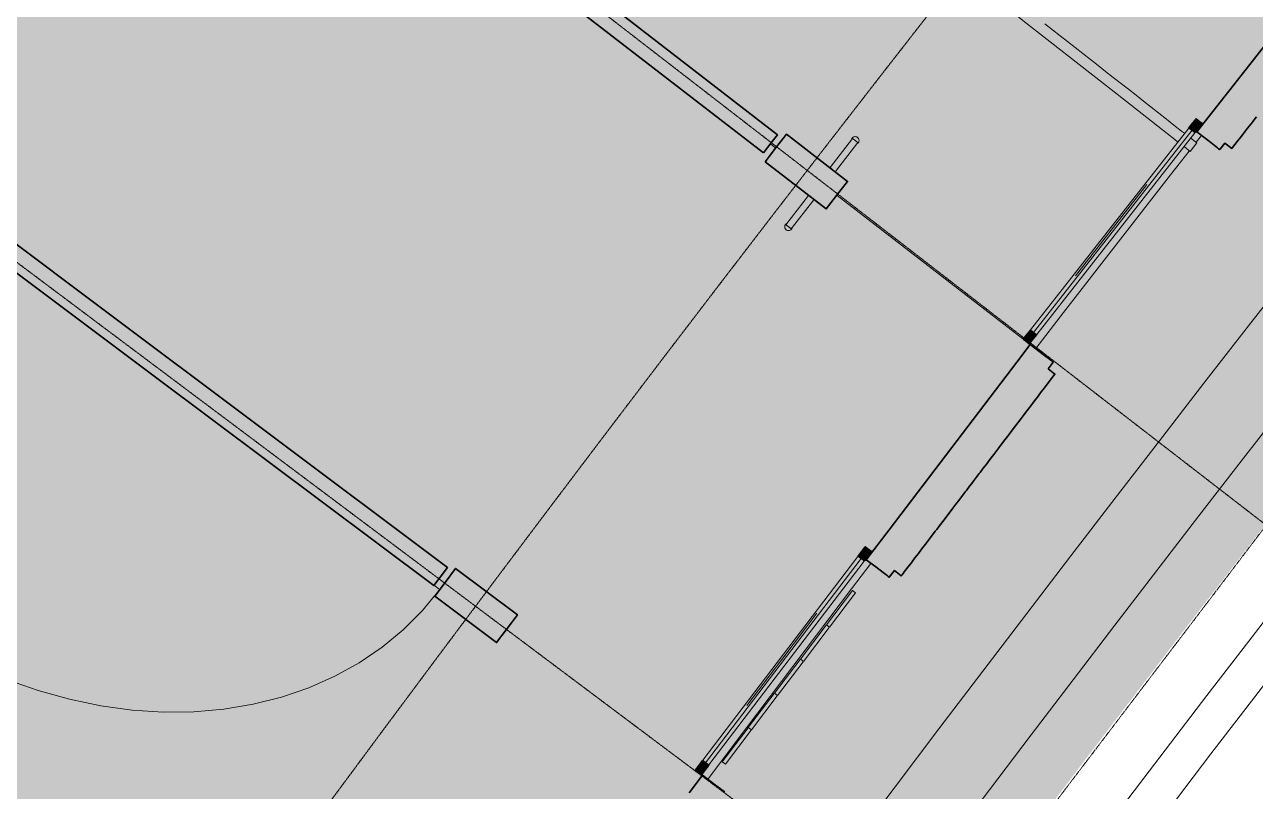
# Model space of a CAD drawing. Header units: millimetres. Extents: x -31757 to 121236, y -27283 to 63658.
# Drawn here: x 46065 to 52441, y 18175 to 22147 of the extents above; entities that cross this region are included whole.
import ezdxf

# ---------------------------------------------------------------- set-up
doc = ezdxf.new("R2010")
doc.units = ezdxf.units.MM
doc.linetypes.add('DASHDOT', pattern=[3.556, 2.54, -0.508, 0, -0.508])
doc.linetypes.add('PHANTOM', pattern=[6.35, 3.175, -0.635, 0.635, -0.635, 0.635, -0.635])
for name, color, linetype, lineweight in [('01_切断（構造・壁）', 7, 'Continuous', 35), ('03_切断（ガラス）', 5, 'Continuous', 13), ('06_部屋の色', 8, 'Continuous', 0), ('10_見えがかり', 7, 'Continuous', 13), ('11_見えがかり（家具）', 8, 'Continuous', 9), ('20_上部（屋根の外形・梁）', 8, 'PHANTOM', 9), ('40_通り芯', 1, 'DASHDOT', 9), ('50_寸法', 3, 'Continuous', 9)]:
    doc.layers.add(name, color=color, linetype=linetype, lineweight=lineweight)

msp = doc.modelspace()

# ---------------------------------------------------------------- hatches: boundary and pattern name
at = {"layer": '01_切断（構造・壁）'}
for points in [[(53117.3, 22605.4), (53121.8, 22601.8), (53095.1, 22567.7), (53130.5, 22539.9), (53123.3, 22530.8), (53095.4, 22495.2), (53074.9, 22469.1), (53051.2, 22438.9), (53046.7, 22433.1), (53043.7, 22429.3), (53043.2, 22428.7), (53043.1, 22428.6), (53023.4, 22403.4), (53020, 22399.1), (53002.8, 22377.2), (52986.3, 22356.2), (52986.3, 22356.2), (52977.5, 22344.9), (52967.8, 22332.6), (52967.8, 22332.6), (52951.3, 22311.5), (52933.6, 22288.9), (52930.8, 22285.4), (52914.3, 22264.3), (52914.3, 22264.3), (52905.4, 22253), (52895.8, 22240.7), (52895.8, 22240.7), (52879.2, 22219.7), (52861.2, 22196.7), (52858.7, 22193.5), (52833.3, 22161.1), (52807.2, 22127.8), (52789.1, 22104.8), (52786.7, 22101.7), (52761.3, 22069.3), (52735.1, 22035.9), (52717.4, 22013.3), (52714.6, 22009.8), (52689.2, 21977.4), (52663, 21944.1), (52642.5, 21917.9), (52626, 21896.9), (52626, 21896.9), (52617.1, 21885.6), (52607.5, 21873.3), (52607.5, 21873.3), (52591, 21852.2), (52572.9, 21829.2), (52570.5, 21826.1), (52553.9, 21805), (52553.9, 21805), (52545.1, 21793.7), (52535.4, 21781.4), (52535.4, 21781.4), (52518.9, 21760.4), (52501.2, 21737.8), (52498.4, 21734.2), (52481.9, 21713.2), (52481.9, 21713.2), (52481.1, 21712.2), (52473, 21701.8), (52446.8, 21668.5), (52428.8, 21645.5), (52426.3, 21642.3), (52400.9, 21610), (52374.8, 21576.6), (52356.8, 21553.7), (52354.3, 21550.5), (52328.9, 21518.1), (52319.2, 21505.8), (52283.8, 21533.6), (52257, 21499.5), (52250.9, 21504.3), (52245.2, 21508.7), (52245.2, 21508.7), (52245.2, 21508.7), (52245.2, 21508.7), (52210.5, 21536), (52187.5, 21554.1), (52139, 21592.1), (52139, 21592.1), (52139, 21592.1), (52552.3, 22118.9), (52618.2, 22202.9), (52933.2, 22604.3), (52991.7, 22678.9), (53003.8, 22694.4), (53049.8, 22658.3), (53071.4, 22641.4), (53110, 22611.1)], [(52097.4, 21612), (52111.1, 21629.4), (52134.5, 21659.2), (52154.3, 21643.6), (52165.9, 21634.5), (52142.6, 21604.7), (52128.9, 21587.3), (52109, 21602.9)], [(49901.7, 21436.7), (49955.9, 21506.8), (50011.8, 21579.2), (50328.4, 21334.5), (50296.4, 21293.2), (50218.3, 21192.1)], [(51238.6, 20517.3), (51252.3, 20534.7), (51275.6, 20564.5), (51295.5, 20548.9), (51307.1, 20539.8), (51283.8, 20510.1), (51270.3, 20492.8), (51250.3, 20508.3)], [(51367.3, 20364.4), (51403.1, 20337.1), (51403.1, 20337.1), (51403.1, 20337.1), (51396.1, 20327.9), (51385, 20313.2), (51385, 20313.2), (51368.8, 20292), (51348.6, 20265.5), (51332.2, 20244), (51325.4, 20235), (51318, 20225.3), (51317.8, 20224.9), (51317.4, 20224.5), (51298, 20199), (51277.9, 20172.6), (51253, 20139.8), (51252.2, 20138.8), (51243.5, 20127.4), (51243.5, 20127.4), (51227.3, 20106.1), (51182.3, 20046.9), (51172.9, 20034.6), (51172.8, 20034.5), (51172.8, 20034.5), (51156.6, 20013.2), (51143.4, 19995.9), (51136.5, 19986.8), (51111.6, 19954), (51085.9, 19920.3), (51065.8, 19893.9), (51049.6, 19872.6), (51049.6, 19872.6), (51040.8, 19861.1), (51031.4, 19848.7), (51031.4, 19848.7), (51015.2, 19827.4), (51010.5, 19821.2), (50995.1, 19801), (50978.9, 19779.7), (50978.9, 19779.7), (50970.1, 19768.2), (50960.7, 19755.8), (50960.7, 19755.8), (50944.5, 19734.5), (50939.6, 19728.1), (50924.3, 19708.1), (50899.4, 19675.3), (50896.2, 19671), (50890, 19662.9), (50890, 19662.9), (50873.8, 19641.6), (50828.7, 19582.4), (50803.1, 19548.7), (50790.6, 19532.3), (50782.9, 19522.3), (50758, 19489.5), (50732.3, 19455.8), (50712.2, 19429.4), (50696, 19408.1), (50696, 19408.1), (50687.3, 19396.6), (50677.8, 19384.2), (50677.8, 19384.2), (50661.6, 19362.9), (50657.7, 19357.7), (50641.5, 19336.4), (50622.7, 19311.7), (50616.6, 19303.7), (50609.6, 19294.6), (50607.1, 19291.3), (50571.3, 19318.5), (50545, 19284), (50545, 19284), (50545, 19284), (50538.8, 19288.7), (50535.5, 19291.3), (50533.1, 19293.1), (50533.1, 19293.1), (50512.7, 19308.6), (50474.7, 19337.6), (50425.7, 19374.9), (50425.7, 19374.9), (50425.7, 19374.9), (50543.4, 19529.6), (50895.9, 19992.7), (51204.9, 20398.6), (51274.2, 20489.7), (51274.2, 20489.7), (51274.2, 20489.7), (51342.5, 20437.7), (51381.7, 20408), (51381.7, 20408), (51386.4, 20404.4), (51389, 20402.4), (51393.6, 20398.9)], [(50383.8, 19394.2), (50397.2, 19411.8), (50420.1, 19441.9), (50440.2, 19426.6), (50452, 19417.7), (50429, 19387.6), (50415.6, 19370), (50395.5, 19385.3)], [(48190.4, 19186.2), (48243.6, 19257), (48298.4, 19330.2), (48618.5, 19090.2), (48587.2, 19048.5), (48510.5, 18946.2)], [(49541.1, 18287), (49554.5, 18304.6), (49577.4, 18334.8), (49597.5, 18319.5), (49609.3, 18310.5), (49586.3, 18280.4), (49572.9, 18262.8), (49552.8, 18278.1)], [(49645.3, 18207.9), (49684.7, 18178.4), (49684.7, 18178.4), (49684.7, 18178.4), (49692.1, 18172.9), (49696.7, 18169.5), (49696.7, 18169.5), (49696.7, 18169.5), (49671, 18134.6), (49693.2, 18118.2), (49707.2, 18107.9), (49707.2, 18107.9), (49707.2, 18107.9), (49700.3, 18098.6), (49690.7, 18085.5), (49690.7, 18085.5), (49689.4, 18083.8), (49689.4, 18083.8), (49637.9, 18014), (49637.9, 18014), (49631, 18004.7), (49624.3, 17995.7), (49624, 17995.2), (49623.7, 17994.8), (49604.2, 17968.4), (49584.4, 17941.6), (49568.6, 17920.1), (49568.6, 17920.1), (49560, 17908.6), (49550.7, 17896), (49550.7, 17896), (49534.9, 17874.5), (49515.1, 17847.7), (49490.7, 17814.7), (49445.8, 17753.9), (49421.4, 17720.8), (49396.3, 17686.8), (49376.5, 17660), (49360.6, 17638.5), (49360.6, 17638.5), (49352.1, 17626.9), (49342.8, 17614.4), (49342.8, 17614.4), (49327, 17592.9), (49307.2, 17566.1), (49291.3, 17544.6), (49291.3, 17544.6), (49282.8, 17533.1), (49273.5, 17520.5), (49273.5, 17520.5), (49257.7, 17499), (49237.9, 17472.2), (49213.5, 17439.2), (49188.4, 17405.2), (49168.6, 17378.4), (49152.7, 17356.9), (49152.7, 17356.9), (49144.2, 17345.3), (49135.2, 17333.2), (49119.1, 17311.3), (49099.3, 17284.5), (49083.4, 17263), (49083.4, 17263), (49074.9, 17251.4), (49065.6, 17238.9), (49065.6, 17238.9), (49049.8, 17217.4), (49030, 17190.6), (49005.6, 17157.6), (48960.7, 17096.7), (48936.7, 17064.3), (48936.3, 17063.7), (48927, 17051.1), (48927, 17051.1), (48927, 17051.1), (48890.8, 17077.9), (48865, 17043), (48865, 17043), (48865, 17043), (48858.8, 17047.6), (48857.5, 17048.6), (48853, 17051.9), (48853, 17051.9), (48798.5, 17092.1), (48793.9, 17095.5), (48744.4, 17132.1), (48949, 17409.3), (49205.9, 17757.2), (49508.9, 18167.7), (49576.6, 18259.4)]]:
    msp.add_hatch(color=7, dxfattribs=at).paths.add_polyline_path(points)
at = {"layer": '06_部屋の色', "true_color": 0xd8ccb8}
for points in [[(46090.2, 13394.3), (46610.4, 14131.8), (47134.1, 14866.8), (47661.3, 15599.3), (48191.9, 16329.3), (48725.9, 17056.8), (49263.4, 17781.8), (49804.3, 18504.2), (50348.5, 19224.1), (50896.2, 19941.4), (51447.2, 20656.2), (52001.6, 21368.3), (52559.4, 22077.8), (53120.5, 22784.7), (53684.9, 23488.9), (54252.6, 24190.4), (54823.6, 24889.3), (55397.9, 25585.4), (55975.5, 26278.9), (56556.3, 26969.6), (57140.4, 27657.6), (57727.8, 28342.8), (58318.3, 29025.2), (58912.1, 29704.9), (59509, 30381.7), (60109.2, 31055.7), (60712.5, 31726.9), (61318.9, 32395.3), (61928.6, 33060.7), (62541.3, 33723.3), (63157.1, 34383), (63776.1, 35039.8), (64398.1, 35693.7), (65023.3, 36344.6), (65651.4, 36992.6), (66282.7, 37637.6), (66916.9, 38279.6), (67554.2, 38918.6), (68194.5, 39554.6), (68837.8, 40187.6), (69484, 40817.5), (70133.2, 41444.4), (70785.4, 42068.3), (71440.5, 42689), (72098.5, 43306.7), (72759.4, 43921.2), (73423.2, 44532.7), (74089.9, 45140.9), (75098.3, 44030.5), (74436.8, 43427), (73778.2, 42820.3), (73122.5, 42210.6), (72469.6, 41597.8), (71819.7, 40981.9), (71172.6, 40363), (70528.5, 39741), (69887.3, 39116), (69249.1, 38487.9), (68613.8, 37856.9), (67981.5, 37222.9), (67352.2, 36585.9), (66726, 35945.9), (66102.7, 35303), (65482.5, 34657.2), (64865.3, 34008.5), (64251.2, 33356.8), (63640.2, 32702.3), (63032.2, 32044.9), (62427.4, 31384.7), (61825.7, 30721.6), (61227.1, 30055.6), (60631.7, 29386.9), (60039.4, 28715.3), (59450.3, 28041), (58864.3, 27363.9), (58281.6, 26684.1), (57702.1, 26001.5), (57125.8, 25316.2), (56552.7, 24628.2), (55982.9, 23937.5), (55416.4, 23244.1), (54853.1, 22548), (54293.1, 21849.3), (53736.4, 21148), (53183.1, 20444), (52633, 19737.5), (52086.3, 19028.4), (51542.9, 18316.7), (51002.9, 17602.4), (50466.3, 16885.6), (49933, 16166.3), (49403.2, 15444.5), (48876.7, 14720.2), (48353.7, 13993.4), (47834.1, 13264.2), (47317.9, 12532.5), (46805.2, 11798.4), (46296, 11061.9), (45790.2, 10323), (45287.9, 9581.8), (44789.2, 8838.1), (44293.9, 8092.2), (43802.2, 7343.9), (43313.9, 6593.3), (42829.3, 5840.4), (42348.2, 5085.2), (41870.6, 4327.7), (41396.6, 3568.1), (40122.1, 4359.1), (40599.9, 5124.8), (41081.2, 5888.2), (41566.1, 6649.3), (42054.6, 7408.1), (42546.7, 8164.7), (43042.3, 8918.9), (43541.5, 9670.8), (44044.2, 10420.3), (44550.4, 11167.4), (45060.2, 11912.1), (45573.4, 12654.4)], [(41428.5, 29997.5), (41471, 29970.7), (41515.2, 29946.1), (41560.9, 29923.2), (41607.5, 29901.7), (41654.9, 29881), (41707.1, 29866.6), (41767.4, 29862.5), (41833.8, 29866.1), (41904.4, 29875.1), (41977.4, 29887.1), (42050.8, 29899.7), (42122.8, 29910.5), (42191.5, 29917.1), (42255.1, 29917.1), (42316.3, 29914), (42378.5, 29912.4), (42440.8, 29910.8), (42502.2, 29908.1), (42561.8, 29903), (42618.5, 29894.3), (42671.5, 29880.8), (42719.6, 29861.2), (42762.1, 29834.3), (42801.3, 29803.3), (42840.5, 29772.3), (42879.8, 29741.3), (42919, 29710.3), (42958.2, 29679.3), (42997.5, 29648.3), (43036.7, 29617.3), (43075.9, 29586.3), (43115.2, 29555.3), (43154.4, 29524.3), (43193.6, 29493.3), (43272.1, 29431.3), (43311.3, 29400.4), (43348.4, 29366.7), (43381.6, 29327.9), (43411.3, 29284.7), (43437.8, 29237.5), (43461.6, 29186.9), (43483.2, 29133.4), (43502.9, 29077.5), (43521.1, 29019.7), (43538.3, 28960.7), (43554.9, 28900.8), (43571.3, 28840.7), (43587.9, 28780.8), (43605.1, 28721.8), (43623.4, 28664.1), (43643.1, 28608.2), (43664.7, 28554.7), (43686.6, 28501.6), (43707.3, 28447), (43726.9, 28391), (43745.7, 28334), (43764, 28276.2), (43781.9, 28218.1), (43799.7, 28159.8), (43817.7, 28101.7), (43836, 28044.1), (43855, 27987.2), (43874.8, 27931.4), (43895.6, 27877), (43917.8, 27824.3), (43941.5, 27773.5), (43967, 27725), (43994.5, 27679), (44024.2, 27635.9), (44056.4, 27595.9), (44091.3, 27559.4), (44129.1, 27526.6), (44168.7, 27496.1), (44208.7, 27466), (44249, 27436.4), (44289.7, 27407.3), (44330.7, 27378.6), (44372, 27350.2), (44413.7, 27322.3), (44455.6, 27294.7), (44497.7, 27267.5), (44540.2, 27240.5), (44582.8, 27213.9), (44625.7, 27187.5), (44668.7, 27161.4), (44711.9, 27135.5), (44755.3, 27109.8), (44798.9, 27084.3), (44842.5, 27058.9), (44886.3, 27033.7), (44931.7, 27010.6), (44980.1, 26991.3), (45031, 26975.2), (45083.9, 26961.6), (45138.4, 26950), (45194, 26939.9), (45250.2, 26930.5), (45306.6, 26921.4), (45362.7, 26911.9), (45418, 26901.4), (45472.1, 26889.4), (45524.6, 26875.3), (45575, 26858.5), (45622.7, 26838.4), (45667.5, 26814.4), (45708.7, 26785.9), (45747.8, 26754.8), (45786.6, 26723.3), (45825.1, 26691.3), (45863.2, 26658.9), (45901.1, 26626.2), (45938.7, 26593.1), (45976, 26559.6), (46013.1, 26525.9), (46049.9, 26491.9), (46086.6, 26457.6), (46123.1, 26423.1), (46159.3, 26388.3), (46195.5, 26353.4), (46231.5, 26318.3), (46267.4, 26283), (46303.2, 26247.6), (46338.9, 26212.2), (46374.5, 26176.6), (46409.1, 26139.6), (46441.7, 26100.2), (46472.6, 26058.6), (46502.1, 26015.1), (46530.4, 25970.2), (46557.7, 25924.1), (46584.4, 25877.1), (46610.6, 25829.5), (46636.7, 25781.7), (46662.8, 25734), (46689.3, 25686.8), (46716.3, 25640.3), (46744.2, 25594.8), (46773.2, 25550.7), (46803.5, 25508.3), (46835.4, 25467.9), (46869.1, 25429.9), (46904.9, 25394.5), (46943, 25362.1), (46983.6, 25332.8), (47026.4, 25306.4), (47071.2, 25282.5), (47117.8, 25260.9), (47166, 25241.4), (47215.6, 25223.6), (47266.3, 25207.3), (47318, 25192.2), (47370.5, 25178), (47423.4, 25164.4), (47476.6, 25151.3), (47529.9, 25138.3), (47583.1, 25125.1), (47636, 25111.4), (47688.3, 25097.1), (47739.8, 25081.8), (47790.4, 25065.2), (47841, 25048.7), (47892.6, 25033.5), (47945.1, 25019.4), (47998.2, 25006.1), (48051.7, 24993.3), (48105.5, 24980.9), (48159.3, 24968.4), (48212.8, 24955.7), (48266, 24942.5), (48318.6, 24928.5), (48370.4, 24913.5), (48421.2, 24897.2), (48470.7, 24879.4), (48518.9, 24859.8), (48565.4, 24838.1), (48610.1, 24814.1), (48652.8, 24787.5), (48693.3, 24758.1), (48731.4, 24725.6), (48767.2, 24690.2), (48800.9, 24652.2), (48832.9, 24612), (48863.2, 24569.7), (48892.2, 24525.6), (48920.1, 24480.1), (48947.1, 24433.5), (48973.3, 24386), (48999.1, 24337.9), (49050.3, 24241.1), (49076.1, 24193), (49102.3, 24145.4), (49129.3, 24098.7), (49157.1, 24053.1), (49184.5, 24007.1), (49210.4, 23959.2), (49235.2, 23909.8), (49259.3, 23859.4), (49283, 23808.7), (49306.7, 23757.9), (49330.9, 23707.7), (49355.8, 23658.5), (49381.9, 23610.7), (49409.6, 23565), (49439.2, 23521.7), (49471.1, 23481.4), (49505.7, 23444.5), (49543.4, 23411.6), (49583.8, 23382.1), (49626.2, 23355.1), (49670.2, 23330.2), (49715.7, 23307.1), (49762.3, 23285.6), (49810, 23265.3), (49858.3, 23245.9), (49907.1, 23227.2), (49956.2, 23208.7), (50005.3, 23190.2), (50054.1, 23171.4), (50102.4, 23152), (50150, 23131.7), (50196.6, 23110.1), (50242, 23087), (50286, 23062.1), (50328.3, 23035), (50368.7, 23005.5), (50407.9, 22974.4), (50446.9, 22943.1), (50485.7, 22911.5), (50524.3, 22879.7), (50562.7, 22847.7), (50601, 22815.5), (50639.1, 22783.2), (50677.2, 22750.7), (50715.2, 22718.1), (50753.2, 22685.5), (50791.1, 22652.9), (50829.1, 22620.3), (50866.7, 22587.2), (50903.7, 22553.3), (50940.2, 22518.9), (50976.4, 22484.1), (51012.5, 22449), (51048.5, 22413.9), (51084.7, 22379), (51121.1, 22344.4), (51157.9, 22310.3), (51195.2, 22276.9), (51233.3, 22244.4), (51272.1, 22213), (51311.5, 22182.1), (51350.8, 22151.3), (51390.2, 22120.4), (51429.5, 22089.6), (51468.9, 22058.7), (51508.2, 22027.9), (51547.6, 21997), (51586.9, 21966.2), (51626.3, 21935.3), (51665.6, 21904.5), (51704.9, 21873.6), (51783.6, 21811.9), (51823, 21781.1), (51862.3, 21750.2), (51901.7, 21719.3), (51941, 21688.5), (51980.4, 21657.6), (52019.7, 21626.8), (52059.1, 21595.9), (52137.7, 21534.2), (51301.7, 20468.5), (40461.3, 28845.6), (41388, 30026.9)]]:
    msp.add_hatch(color=8, dxfattribs=at).paths.add_polyline_path(points)
at = {"layer": '06_部屋の色', "true_color": 0xe9dfcf}
for points in [[(41388.8, 30026.3), (42315.5, 31207.6), (53004.1, 22695.2), (52139, 21592.6), (52166.6, 21571), (52137.7, 21534.2), (52059.1, 21595.9), (52019.7, 21626.8), (51980.4, 21657.6), (51941, 21688.5), (51901.7, 21719.3), (51862.3, 21750.2), (51823, 21781.1), (51783.6, 21811.9), (51704.9, 21873.6), (51665.6, 21904.5), (51626.3, 21935.3), (51586.9, 21966.2), (51547.6, 21997), (51508.2, 22027.9), (51468.9, 22058.7), (51429.5, 22089.6), (51390.2, 22120.4), (51350.8, 22151.3), (51311.5, 22182.1), (51272.1, 22213), (51233.3, 22244.4), (51195.2, 22276.9), (51157.9, 22310.3), (51121.1, 22344.4), (51084.7, 22379), (51048.5, 22413.9), (51012.5, 22449), (50976.4, 22484.1), (50940.2, 22518.9), (50903.7, 22553.3), (50866.7, 22587.2), (50829.1, 22620.3), (50753.2, 22685.5), (50715.2, 22718.1), (50677.2, 22750.7), (50639.1, 22783.2), (50601, 22815.5), (50562.7, 22847.7), (50524.3, 22879.7), (50485.7, 22911.5), (50446.9, 22943.1), (50407.9, 22974.4), (50368.7, 23005.5), (50328.3, 23035), (50286, 23062.1), (50242, 23087), (50196.6, 23110.1), (50150, 23131.7), (50102.4, 23152), (50054.1, 23171.4), (50005.3, 23190.2), (49956.2, 23208.7), (49907.1, 23227.2), (49858.3, 23245.9), (49810, 23265.3), (49762.3, 23285.6), (49715.7, 23307.1), (49670.2, 23330.2), (49626.2, 23355.1), (49583.8, 23382.1), (49543.4, 23411.6), (49505.7, 23444.5), (49471.1, 23481.4), (49439.2, 23521.7), (49409.6, 23565), (49381.9, 23610.7), (49355.8, 23658.5), (49330.9, 23707.7), (49306.7, 23757.9), (49259.3, 23859.4), (49235.2, 23909.8), (49210.4, 23959.2), (49184.5, 24007.1), (49157.1, 24053.1), (49129.3, 24098.7), (49102.3, 24145.4), (49076.1, 24193), (49050.3, 24241.1), (49024.7, 24289.5), (48999.1, 24337.9), (48973.3, 24386), (48947.1, 24433.5), (48920.1, 24480.1), (48892.2, 24525.6), (48863.2, 24569.7), (48832.9, 24612), (48800.9, 24652.2), (48767.2, 24690.2), (48731.4, 24725.6), (48693.3, 24758.1), (48652.8, 24787.5), (48610.1, 24814.1), (48565.4, 24838.1), (48518.9, 24859.8), (48470.7, 24879.4), (48421.2, 24897.2), (48370.4, 24913.5), (48318.6, 24928.5), (48266, 24942.5), (48212.8, 24955.7), (48159.3, 24968.4), (48105.5, 24980.9), (48051.7, 24993.3), (47998.2, 25006.1), (47945.1, 25019.4), (47892.6, 25033.5), (47841, 25048.7), (47790.4, 25065.2), (47739.8, 25081.8), (47688.3, 25097.1), (47636, 25111.4), (47583.1, 25125.1), (47529.9, 25138.3), (47476.6, 25151.3), (47423.4, 25164.4), (47370.5, 25178), (47318, 25192.2), (47266.3, 25207.3), (47215.6, 25223.6), (47166, 25241.4), (47117.8, 25260.9), (47071.2, 25282.5), (47026.4, 25306.4), (46983.6, 25332.8), (46943, 25362.1), (46904.9, 25394.5), (46869.1, 25429.9), (46835.4, 25467.9), (46803.5, 25508.3), (46773.2, 25550.7), (46744.2, 25594.8), (46716.3, 25640.3), (46689.3, 25686.8), (46662.8, 25734), (46636.7, 25781.7), (46610.6, 25829.5), (46584.4, 25877.1), (46557.7, 25924.1), (46530.4, 25970.2), (46502.1, 26015.1), (46472.6, 26058.6), (46441.7, 26100.2), (46409.1, 26139.6), (46374.5, 26176.6), (46338.9, 26212.2), (46303.2, 26247.6), (46267.4, 26283), (46231.5, 26318.3), (46195.5, 26353.4), (46159.3, 26388.3), (46123.1, 26423.1), (46086.6, 26457.6), (46049.9, 26491.9), (46013.1, 26525.9), (45976, 26559.6), (45938.7, 26593.1), (45901.1, 26626.2), (45863.2, 26658.9), (45825.1, 26691.3), (45786.6, 26723.3), (45747.8, 26754.8), (45708.7, 26785.9), (45667.5, 26814.4), (45622.7, 26838.4), (45575, 26858.5), (45524.6, 26875.3), (45472.1, 26889.4), (45418, 26901.4), (45362.7, 26911.9), (45306.6, 26921.4), (45250.2, 26930.5), (45194, 26939.9), (45138.4, 26950), (45083.9, 26961.6), (45031, 26975.2), (44980.1, 26991.3), (44931.7, 27010.6), (44886.3, 27033.7), (44842.5, 27058.9), (44798.9, 27084.3), (44755.3, 27109.8), (44711.9, 27135.5), (44668.7, 27161.4), (44625.7, 27187.5), (44582.8, 27213.9), (44540.2, 27240.5), (44497.7, 27267.5), (44455.6, 27294.7), (44413.7, 27322.3), (44372, 27350.2), (44330.7, 27378.6), (44289.7, 27407.3), (44249, 27436.4), (44208.7, 27466), (44168.7, 27496.1), (44129.1, 27526.6), (44091.3, 27559.4), (44056.4, 27595.9), (44024.2, 27635.9), (43994.5, 27679), (43967, 27725), (43941.5, 27773.5), (43917.8, 27824.3), (43895.6, 27877), (43874.8, 27931.4), (43855, 27987.2), (43836, 28044.1), (43817.7, 28101.7), (43799.7, 28159.8), (43781.9, 28218.1), (43764, 28276.2), (43745.7, 28334), (43726.9, 28391), (43707.3, 28447), (43686.6, 28501.6), (43664.7, 28554.7), (43643.1, 28608.2), (43623.4, 28664.1), (43605.1, 28721.8), (43587.9, 28780.8), (43571.3, 28840.7), (43554.9, 28900.8), (43538.3, 28960.7), (43521.1, 29019.7), (43502.9, 29077.5), (43483.2, 29133.4), (43461.6, 29186.9), (43437.8, 29237.5), (43411.3, 29284.7), (43381.6, 29327.9), (43348.4, 29366.7), (43311.3, 29400.4), (42879.8, 29741.3), (42801.3, 29803.3), (42762.1, 29834.3), (42719.6, 29861.2), (42671.5, 29880.8), (42618.5, 29894.3), (42561.8, 29903), (42502.2, 29908.1), (42440.8, 29910.8), (42378.5, 29912.4), (42316.3, 29914), (42255.1, 29917.1), (42191.5, 29917.1), (42122.8, 29910.5), (42050.8, 29899.7), (41977.4, 29887.1), (41904.4, 29875.1), (41833.8, 29866.1), (41767.4, 29862.5), (41707.1, 29866.6), (41654.9, 29881), (41607.5, 29901.7), (41560.9, 29923.2), (41515.2, 29946.1), (41471, 29970.7), (41428.5, 29997.5)], [(50425.2, 19374.8), (50453, 19353.6), (49604.4, 18238.6), (49604.4, 18238.6), (49576.4, 18259.6), (38643.3, 26455.5), (40462, 28845), (40576, 28756.9), (51274, 20489.9)], [(48772.1, 17111.3), (47939.9, 15984), (47911.6, 16004.6), (36859.8, 24039.7), (38643.3, 26455.5), (49576.4, 18259.6), (48744, 17132.1)], [(51121.1, 22344.4), (51084.7, 22379), (51048.5, 22413.9), (51012.5, 22449), (50976.4, 22484.1), (51858.1, 23607.9), (53004.1, 22695.2), (52139, 21592.6), (52166.6, 21571), (52137.7, 21534.2), (52059.1, 21595.9), (52019.7, 21626.8), (51980.4, 21657.6), (51941, 21688.5), (51901.7, 21719.3), (51862.3, 21750.2), (51823, 21781.1), (51783.6, 21811.9), (51704.9, 21873.6), (51665.6, 21904.5), (51626.3, 21935.3), (51586.9, 21966.2), (51547.6, 21997), (51508.2, 22027.9), (51468.9, 22058.7), (51429.5, 22089.6), (51390.2, 22120.4), (51350.8, 22151.3), (51311.5, 22182.1), (51272.1, 22213), (51233.3, 22244.4), (51195.2, 22276.9), (51157.9, 22310.3)], [(49604.4, 18238.6), (48404.2, 19138.3), (50114.8, 21385.7), (51274, 20489.9), (50425.2, 19374.8), (50453, 19353.6)], [(48772.1, 17111.3), (47939.9, 15984), (47911.6, 16004.6), (46726.6, 16866.1), (48404.2, 19138.3), (49576.4, 18259.6), (48744, 17132.1)]]:
    msp.add_hatch(color=8, dxfattribs=at).paths.add_polyline_path(points)
at = {"layer": '06_部屋の色', "true_color": 0xd9d3ec}
msp.add_hatch(color=8, dxfattribs=at).paths.add_polyline_path([(48828.7, 19702.5), (48404.2, 19138.3), (42403.2, 23637), (42844.2, 24223.1), (43287.4, 24807.6), (43732.8, 25390.5), (44180.2, 25971.7), (50114.8, 21385.7), (49684.1, 20826.2), (49255.4, 20265.1)])
at = {"layer": '06_部屋の色', "true_color": 0xc5de9a}
msp.add_hatch(color=8, dxfattribs=at).paths.add_polyline_path([(37644.8, 22054.2), (37912.5, 22425.8), (38180.9, 22796.8), (38315, 22981.2), (38450.2, 23167.2), (38720.4, 23537), (38991.3, 23906.2), (39263.1, 24274.8), (39535.7, 24642.8), (39809.2, 25010.1), (40083.5, 25376.9), (45089.1, 21624.5), (48404.9, 19138.8), (48144.6, 18790.8), (47885.2, 18442.2), (47626.5, 18093), (47368.6, 17743.3), (47111.5, 17393), (46855.1, 17042.1), (46729.7, 16869.6), (46726.8, 16865.6), (46726.8, 16865.6), (46599.6, 16690.6), (46344.9, 16338.6), (46090.9, 15986), (45837.8, 15632.8), (45585.4, 15279), (45333.9, 14924.7), (45083.1, 14569.8), (45083.1, 14569.8), (39478.8, 18520.2), (36582.7, 20561.7), (36582.7, 20561.7), (36847, 20935.7), (37112.1, 21309.1), (37378, 21682)])

# ---------------------------------------------------------------- linework, layer by layer
at = {"layer": '01_切断（構造・壁）'}
for points in [[(44169.9, 26056.7), (47098.3, 23792.6), (49965.2, 21576.1), (49965.2, 21576.1), (49965.2, 21576.1), (49938.5, 21541.6), (49921.6, 21519.7), (49892.9, 21482.5)], [(49892.9, 21482.5), (48293.8, 22717.6), (47061.8, 23669.1), (47061.8, 23669.1), (45021.2, 25245.2)], [(44539.7, 22122.1), (46401.9, 20725.1), (48255.6, 19334.5), (48255.6, 19334.5), (48255.6, 19334.5), (48218.2, 19284.6), (48211.4, 19275.5), (48202.5, 19263.7), (48185.4, 19240.8), (48185.4, 19240.8), (48185.4, 19240.8), (46743.6, 20321.1), (45158.3, 21508.9)], [(52446.8, 21668.5), (52428.8, 21645.5), (52426.3, 21642.3), (52400.9, 21610), (52374.8, 21576.6), (52356.8, 21553.7), (52354.3, 21550.5), (52328.9, 21518.1), (52319.2, 21505.8), (52283.8, 21533.6), (52257, 21499.5), (52250.9, 21504.3), (52245.2, 21508.7), (52245.2, 21508.7), (52245.2, 21508.7), (52245.2, 21508.7), (52210.5, 21536), (52187.5, 21554.1), (52139, 21592.1), (52139, 21592.1), (52139, 21592.1), (52552.3, 22118.9)], [(52097.4, 21612), (52111.1, 21629.4), (52134.5, 21659.2), (52154.3, 21643.6), (52165.9, 21634.5), (52142.6, 21604.7), (52128.9, 21587.3), (52109, 21602.9), (52097.4, 21612)], [(49901.7, 21436.7), (49955.9, 21506.8), (50011.8, 21579.2), (50328.4, 21334.5), (50296.4, 21293.2), (50218.3, 21192.1), (49901.7, 21436.7)], [(51238.6, 20517.3), (51252.3, 20534.7), (51275.6, 20564.5), (51295.5, 20548.9), (51307.1, 20539.8), (51283.8, 20510.1), (51270.3, 20492.8), (51250.3, 20508.3), (51238.6, 20517.3)], [(51367.3, 20364.4), (51403.1, 20337.1), (51403.1, 20337.1), (51403.1, 20337.1), (51396.1, 20327.9), (51385, 20313.2), (51385, 20313.2), (51368.8, 20292), (51348.6, 20265.5), (51332.2, 20244), (51325.4, 20235), (51318, 20225.3), (51317.8, 20224.9), (51317.4, 20224.5), (51298, 20199), (51277.9, 20172.6), (51253, 20139.8), (51252.2, 20138.8), (51243.5, 20127.4), (51243.5, 20127.4), (51227.3, 20106.1), (51182.3, 20046.9), (51172.9, 20034.6), (51172.8, 20034.5), (51172.8, 20034.5), (51156.6, 20013.2), (51143.4, 19995.9), (51136.5, 19986.8), (51111.6, 19954), (51085.9, 19920.3), (51065.8, 19893.9), (51049.6, 19872.6), (51049.6, 19872.6), (51040.8, 19861.1), (51031.4, 19848.7), (51031.4, 19848.7), (51015.2, 19827.4), (51010.5, 19821.2), (50995.1, 19801), (50978.9, 19779.7), (50978.9, 19779.7), (50970.1, 19768.2), (50960.7, 19755.8), (50960.7, 19755.8), (50944.5, 19734.5), (50939.6, 19728.1), (50924.3, 19708.1), (50899.4, 19675.3), (50896.2, 19671), (50890, 19662.9), (50890, 19662.9), (50873.8, 19641.6), (50828.7, 19582.4), (50803.1, 19548.7), (50790.6, 19532.3), (50782.9, 19522.3), (50758, 19489.5), (50732.3, 19455.8), (50712.2, 19429.4), (50696, 19408.1), (50696, 19408.1), (50687.3, 19396.6), (50677.8, 19384.2), (50677.8, 19384.2), (50661.6, 19362.9), (50657.7, 19357.7), (50641.5, 19336.4), (50622.7, 19311.7), (50616.6, 19303.7), (50609.6, 19294.6), (50607.1, 19291.3), (50571.3, 19318.5), (50545, 19284), (50545, 19284), (50545, 19284), (50538.8, 19288.7), (50535.5, 19291.3), (50533.1, 19293.1), (50533.1, 19293.1), (50512.7, 19308.6), (50474.7, 19337.6), (50425.7, 19374.9), (50425.7, 19374.9), (50425.7, 19374.9), (50543.4, 19529.6), (50895.9, 19992.7), (51204.9, 20398.6), (51274.2, 20489.7), (51274.2, 20489.7), (51274.2, 20489.7), (51342.5, 20437.7), (51381.7, 20408), (51381.7, 20408), (51386.4, 20404.4), (51389, 20402.4), (51393.6, 20398.9), (51367.3, 20364.4)], [(50383.8, 19394.2), (50397.2, 19411.8), (50420.1, 19441.9), (50440.2, 19426.6), (50452, 19417.7), (50429, 19387.6), (50415.6, 19370), (50395.5, 19385.3), (50383.8, 19394.2)], [(48190.4, 19186.2), (48243.6, 19257), (48298.4, 19330.2), (48618.5, 19090.2), (48587.2, 19048.5), (48510.5, 18946.2), (48190.4, 19186.2)], [(49541.1, 18287), (49554.5, 18304.6), (49577.4, 18334.8), (49597.5, 18319.5), (49609.3, 18310.5), (49586.3, 18280.4), (49572.9, 18262.8), (49552.8, 18278.1), (49541.1, 18287)], [(49508.9, 18167.7), (49576.6, 18259.4), (49645.3, 18207.9)], [(49645.3, 18207.9), (49684.7, 18178.4), (49684.7, 18178.4), (49684.7, 18178.4), (49692.1, 18172.9)]]:
    msp.add_lwpolyline(points, dxfattribs=at)
at = {"layer": '03_切断（ガラス）'}
for points in [[(52113.2, 21599.7), (51291.4, 20552.2)], [(51509.7, 20845.7), (51694.1, 21082.4), (51878.5, 21319)], [(50399.7, 19382.1), (49593.4, 18322.7)], [(49807.4, 18619.3), (49988.3, 18858.7), (50169.1, 19098.2)]]:
    msp.add_lwpolyline(points, dxfattribs=at)
at = {"layer": '10_見えがかり'}
for points in [[(50849.4, 17897.8), (51064.7, 18183), (51280.6, 18467.7), (51496.9, 18752.1), (51713.8, 19036), (51931.2, 19319.5), (52149.2, 19602.6), (52367.7, 19885.3), (52586.7, 20167.6), (52806.3, 20449.5), (53026.3, 20731), (53246.9, 21012), (53468.1, 21292.7), (53689.7, 21572.9), (53911.9, 21852.7), (54134.6, 22132.1), (54357.9, 22411.1), (54581.6, 22689.6), (54805.9, 22967.8), (55030.7, 23245.5), (55256, 23522.8), (55481.9, 23799.6), (55708.2, 24076.1), (55935.1, 24352.1)], [(55946.5, 23419.9), (55721.3, 23143.9), (55496.7, 22867.5), (55272.6, 22590.7), (55049, 22313.4), (54826, 22035.8), (54603.5, 21757.7), (54381.4, 21479.2), (54160, 21200.2), (53939, 20920.9), (53718.6, 20641.1), (53498.6, 20361), (53279.3, 20080.4), (53060.4, 19799.4), (52842.1, 19518), (52624.3, 19236.2), (52407, 18953.9), (52190.3, 18671.3), (51974.1, 18388.3), (51758.4, 18104.8)], [(51276.9, 20566.1), (52096.2, 21610.4)], [(52127.7, 21585.7), (51308.4, 20541.4)], [(52135.5, 21538.6), (52161.6, 21571.8)], [(49955.1, 21509.1), (49930.6, 21528.1)], [(51303.6, 20469.9), (51447.2, 20656.2), (52001.6, 21368.3), (52098.4, 21491.4)], [(51237, 20518.5), (50274.9, 21262)], [(51272.7, 20491), (51271.9, 20491.6)], [(49578.6, 18336.4), (50382.6, 19392.6)], [(49606.2, 18239.7), (49804.3, 18504.2), (50348.5, 19224.1), (50448.5, 19355)], [(50414.4, 19368.4), (49610.5, 18312.1)], [(50219.3, 19037.8), (50354.2, 19215), (50370.2, 19202.9), (50235.2, 19025.7), (50219.3, 19037.8)], [(50084.4, 18860.5), (50218.1, 19036.2)], [(50234, 19024.1), (50100.3, 18848.4), (50084.4, 18860.5)], [(49949.5, 18683.2), (50083.2, 18858.9)], [(50099.1, 18846.8), (49965.4, 18671.1), (49949.5, 18683.2)], [(49814.5, 18505.9), (49948.3, 18681.6)], [(49964.2, 18669.5), (49830.5, 18493.8), (49814.5, 18505.9)], [(49679.6, 18328.7), (49813.3, 18504.4)], [(49829.2, 18492.2), (49695.5, 18316.6), (49679.6, 18328.7)]]:
    msp.add_lwpolyline(points, dxfattribs=at)
at = {"layer": '11_見えがかり（家具）'}
for points in [[(52038.8, 21540.5), (52024.4, 21551.8), (51985.1, 21582.7), (51749, 21767.7), (51709.6, 21798.5), (51473.5, 21983.6), (51434.1, 22014.4), (51237.4, 22168.6), (51198.5, 22200.1), (51160.4, 22232.5), (51123, 22265.9), (51086.2, 22300), (51049.8, 22334.6), (51027.8, 22355.9)], [(51350.8, 22151.3), (51390.2, 22120.4), (51429.5, 22089.6), (51468.9, 22058.7), (51508.2, 22027.9), (51547.6, 21997), (51586.9, 21966.2), (51626.3, 21935.3), (51665.6, 21904.5), (51704.9, 21873.6), (51783.6, 21811.9), (51823, 21781.1), (51862.3, 21750.2), (51901.7, 21719.3), (51941, 21688.5), (51980.4, 21657.6), (52019.7, 21626.8), (52059.1, 21595.9), (52073.4, 21584.7)], [(50238, 21406.9), (50354.3, 21557.4), (50354.4, 21557.3), (50354.7, 21557.1), (50355.3, 21556.6), (50356.1, 21556)], [(50356.1, 21556), (50357.1, 21555.2), (50358.4, 21554.3), (50359.8, 21553.1), (50361, 21552.2), (50362.2, 21551.3), (50363.1, 21550.6), (50363.9, 21550), (50364.8, 21549.3), (50365.6, 21548.6), (50366.5, 21548), (50368.2, 21546.7), (50369.8, 21545.4), (50371.5, 21544.1), (50372.1, 21543.6), (50373.3, 21542.8), (50374.9, 21541.5), (50376.5, 21540.2), (50377.9, 21539.1), (50379.2, 21538.2), (50380.2, 21537.4), (50380.8, 21536.9), (50381, 21536.7), (50381.6, 21536.3), (50381.9, 21536.1), (50382, 21536), (50265.7, 21385.5)], [(50350, 21555.1), (50351.1, 21557.2), (50352.5, 21559.1), (50354.1, 21560.9), (50356, 21562.6), (50358.2, 21564), (50360.6, 21565.2), (50363.2, 21566.1), (50365.9, 21566.6), (50368.6, 21566.7), (50371.4, 21566.4), (50374, 21565.8), (50376.4, 21564.9), (50378.6, 21563.7), (50380.6, 21562.3), (50382.4, 21560.7), (50384, 21558.8), (50385.5, 21556.7), (50386.7, 21554.3), (50387.5, 21551.7), (50388, 21549), (50388.1, 21546.2), (50387.9, 21543.5), (50387.3, 21540.9), (50386.4, 21538.4), (50385.2, 21536.2), (50383.8, 21534.2), (50381.2, 21531.7)], [(52108.1, 21557.5), (52137.7, 21534.2), (52103.2, 21490.1), (52073.5, 21513.4)], [(50153.2, 21239.9), (50036.8, 21089.3), (50036.7, 21089.3), (50036.4, 21089.6), (50035.8, 21090), (50035.6, 21090.2), (50035, 21090.6), (50034, 21091.4), (50032.7, 21092.4), (50031.3, 21093.5), (50029.7, 21094.7), (50028, 21096), (50026.9, 21096.9), (50026.3, 21097.4), (50024.6, 21098.7), (50022.9, 21100), (50021.3, 21101.3), (50020.4, 21101.9), (50019.6, 21102.6), (50018.7, 21103.2), (50017.8, 21103.9), (50016.2, 21105.2), (50014.6, 21106.4), (50013.2, 21107.5), (50011.9, 21108.5), (50010.9, 21109.3), (50010.1, 21109.9), (50009.5, 21110.3), (50009.2, 21110.6), (50009.1, 21110.7), (50125.5, 21261.3)], [(50041.1, 21091.5), (50040, 21089.5), (50038.6, 21087.5), (50035.1, 21084.1), (50030.5, 21081.4), (50027.9, 21080.6), (50025.2, 21080.1), (50022.5, 21080), (50019.7, 21080.2), (50017.1, 21080.8), (50014.7, 21081.7), (50012.5, 21082.9), (50010.5, 21084.3), (50008.7, 21085.9), (50007, 21087.8), (50005.6, 21090), (50004.4, 21092.4), (50003.6, 21095), (50003.1, 21097.7), (50002.9, 21100.5), (50003.2, 21103.2), (50003.8, 21105.8)], [(50003.8, 21105.8), (50004.7, 21108.2), (50005.9, 21110.4), (50007.3, 21112.4), (50008.9, 21114.2), (50010.1, 21115.3)], [(48188.2, 19241.2), (48214.4, 19221.5)], [(48188.8, 19187.3), (48126.4, 19111.9), (48026.6, 19012.2), (47917.1, 18921.9), (47798.6, 18841.3), (47671.8, 18771.1), (47537.5, 18711.7), (47396.5, 18663.3), (47249.7, 18626.4), (47097.8, 18601.1), (46942, 18587.5), (46783, 18585.8), (46622, 18596.1), (46459.8, 18618.1), (46297.5, 18651.9), (46136, 18697.2), (45976.4, 18753.7)]]:
    msp.add_lwpolyline(points, dxfattribs=at)
at = {"layer": '20_上部（屋根の外形・梁）'}
msp.add_lwpolyline([(59547, 28144.1), (57736.8, 26034.3), (57736.5, 26034), (55957.3, 23897.9), (55957, 23897.5), (54209.3, 21735.7), (54209.1, 21735.4), (52493.2, 19548.2), (52492.9, 19547.8), (50809.2, 17335.7), (50809, 17335.4), (49157.8, 15098.8), (49157.6, 15098.5), (47539.3, 12838.1), (47539.1, 12837.7), (45954.1, 10553.9)], dxfattribs=at)
at = {"layer": '40_通り芯'}
for points in [[(53917.7, 18456.5), (38567.5, 30319.4)], [(52242.2, 16255.1), (36719.2, 27891.1)], [(47643.7, 18116.4), (47926.4, 18497.7), (48210, 18878.3), (48494.6, 19258.3), (48780.1, 19637.5), (49066.5, 20016.1), (49353.8, 20393.9), (49642.1, 20771), (49931.3, 21147.4), (50221.4, 21523.1), (50512.5, 21898.1), (50804.5, 22272.4), (51097.3, 22646), (51391.2, 23018.8), (51685.9, 23390.9), (51981.5, 23762.3), (52278.1, 24132.9), (52575.5, 24502.9)]]:
    msp.add_lwpolyline(points, dxfattribs=at)
at = {"layer": '50_寸法'}
for points in [[(51984.7, 18071.6), (52211.1, 18368.8), (52438.2, 18665.6), (52665.8, 18962), (52894.1, 19257.9), (53122.9, 19553.3), (53352.3, 19848.3), (53582.2, 20142.8), (53812.8, 20436.9), (54043.9, 20730.6), (54275.6, 21023.7), (54507.9, 21316.5), (54740.8, 21608.7), (54974.3, 21900.5), (55208.3, 22191.9), (55442.9, 22482.7), (55678, 22773.1), (55913.8, 23063.1)], [(50349.2, 17897.8), (50575.4, 18198.3), (50802.1, 18498.3), (51029.4, 18797.9), (51257.3, 19097), (51485.8, 19395.7), (51714.9, 19693.9), (51944.6, 19991.7), (52174.9, 20289), (52405.7, 20585.9), (52637.1, 20882.3)]]:
    msp.add_lwpolyline(points, dxfattribs=at)

doc.saveas('drawing.dxf')
